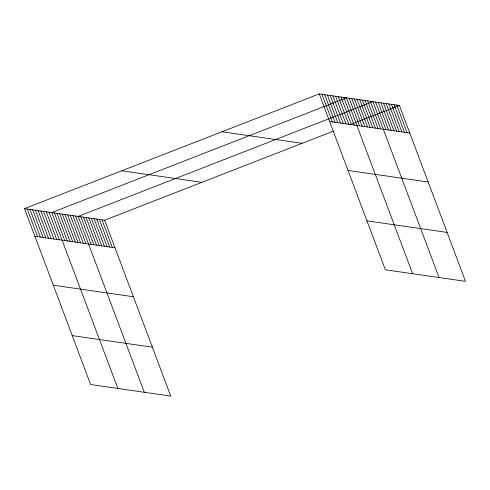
<?xml version="1.0" encoding="UTF-8"?>
<svg xmlns="http://www.w3.org/2000/svg" width="490" height="490" viewBox="0 0 490 490"><rect width="100%" height="100%" fill="white"/><g stroke="black" fill="none" stroke-linecap="round" stroke-linejoin="round"><path stroke-width="0.73" d="M24.5 208.654L104.633 220.2L170.747 396.091L90.613 384.546L24.5 208.654L319.253 93.909L399.387 105.454L465.5 281.346L385.367 269.8L319.253 93.909M104.633 220.2L333.384 131.149M350.056 124.656L399.387 105.454M329.635 121.532L409.769 133.078M221.982 131.773L302.116 143.319M348.029 170.459L428.162 182.004M121.771 170.783L201.898 182.335M366.979 220.874L447.107 232.419M34.882 236.272L115.015 247.824M53.275 285.204L133.409 296.75M72.226 335.619L152.353 347.165M396.741 105.074L407.123 132.698M394.095 104.695L404.483 132.318M391.455 104.309L401.837 131.933M388.809 103.929L399.191 131.553M386.163 103.549L396.545 131.173M383.517 103.169L393.905 130.793M380.877 102.79L391.259 130.413M378.231 102.404L388.613 130.028M375.585 102.024L385.967 129.648M439.058 277.536L372.939 101.644L78.186 216.39L144.305 392.282M370.299 101.265L380.681 128.888M367.653 100.879L378.035 128.503M365.007 100.499L375.389 128.123M362.367 100.119L372.749 127.743M359.721 99.74L370.103 127.363M357.075 99.36L367.457 126.984M354.429 98.974L364.817 126.598M351.789 98.594L362.171 126.218M349.143 98.214L359.525 125.838M412.611 273.726L346.497 97.835L51.744 212.574L117.857 388.472M343.772 97.443L354.16 125.066M341.052 97.051L351.434 124.674M338.327 96.659L348.709 124.276M335.601 96.261L345.983 123.884M332.875 95.869L343.257 123.492M330.15 95.477L340.532 123.1M327.424 95.085L337.812 122.708M324.705 94.693L335.087 122.316M321.979 94.301L332.361 121.924M101.987 219.814L112.369 247.438M99.341 219.434L109.729 247.058M96.702 219.055L107.083 246.678M94.056 218.675L104.437 246.299M91.41 218.295L101.791 245.919M88.763 217.909L99.151 245.533M86.124 217.529L96.506 245.153M83.478 217.15L93.86 244.773M80.832 216.77L91.213 244.394M75.546 216.004L85.928 243.628M72.9 215.625L83.282 243.248M70.254 215.245L80.636 242.869M67.614 214.865L77.996 242.489M64.968 214.485L75.35 242.103M62.322 214.099L72.704 241.723M59.676 213.72L70.064 241.343M57.036 213.34L67.418 240.964M54.39 212.96L64.772 240.584M49.018 212.182L59.406 239.806M46.299 211.79L56.681 239.414M43.573 211.398L53.955 239.022M40.848 211.006L51.23 238.63M38.122 210.614L48.504 238.238M35.396 210.222L45.778 237.846M32.671 209.83L43.059 237.454M29.951 209.438L40.333 237.062M27.226 209.046L37.608 236.67"/></g></svg>
